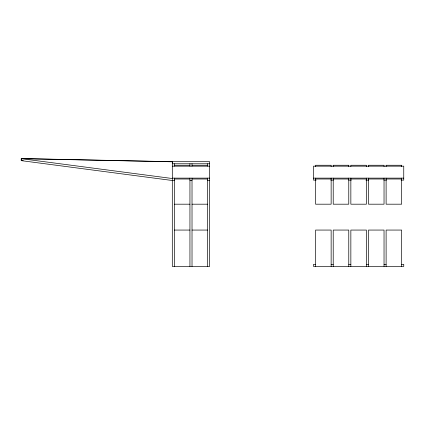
<?xml version="1.0" encoding="UTF-8"?>
<svg xmlns="http://www.w3.org/2000/svg" width="425" height="425" viewBox="0 0 425 425"><rect width="100%" height="100%" fill="white"/><g stroke="black" fill="none" stroke-linecap="round" stroke-linejoin="round"><path stroke-width="0.64" d="M209.653 163.768L172.306 163.768L172.348 161.686L209.653 161.686L209.653 266.438L172.306 266.438L172.306 161.686L21.293 158.562L21.25 160.645L172.306 180.498L174.388 180.498M174.388 165.256L189.938 165.256M192.02 165.256L207.57 165.256M172.306 166.159L209.653 166.159M172.306 178.128L209.653 178.128M313.507 178.128L403.75 178.128M174.388 179.005L189.938 179.005M192.02 179.005L207.57 179.005M315.589 179.005L331.139 179.005M333.221 179.005L348.771 179.005M350.853 179.005L366.403 179.005M368.486 179.005L384.035 179.005M386.118 179.005L401.668 179.005M316.158 180.104L313.507 180.104L313.507 166.159L403.75 166.159L403.75 180.104L401.094 180.104M330.756 180.104L333.413 180.104M348.675 180.104L351.326 180.104M365.925 180.104L368.581 180.104M383.844 180.104L386.495 180.104M189.938 180.498L192.02 180.498M207.57 180.498L209.653 180.498M174.388 204.191L189.938 204.191M192.02 204.191L207.57 204.191M174.388 230.063L189.938 230.063M192.02 230.063L207.57 230.063M315.589 264.355L313.507 264.355L313.507 266.438L403.75 266.438L403.75 264.355L401.668 264.355M331.139 264.355L333.221 264.355M348.771 264.355L350.853 264.355M366.403 264.355L368.486 264.355M384.035 264.355L386.118 264.355M23.237 160.687L21.25 160.645L21.25 158.668L172.306 161.792M21.25 158.668L172.306 178.521M401.668 166.579L401.668 165.256L386.118 165.256L386.118 166.579M401.668 178.128L401.668 204.191L386.118 204.191L386.118 178.128M401.668 266.438L401.668 230.063L386.118 230.063L386.118 266.438M384.035 166.579L384.035 165.256L368.486 165.256L368.486 166.579M384.035 178.128L384.035 204.191L368.486 204.191L368.486 178.128M384.035 266.438L384.035 230.063L368.486 230.063L368.486 266.438M366.403 166.579L366.403 165.256L350.853 165.256L350.853 166.579M366.403 178.128L366.403 204.191L350.853 204.191L350.853 178.128M366.403 266.438L366.403 230.063L350.853 230.063L350.853 266.438M348.771 166.579L348.771 165.256L333.221 165.256L333.221 166.579M348.771 178.128L348.771 204.191L333.221 204.191L333.221 178.128M348.771 266.438L348.771 230.063L333.221 230.063L333.221 266.438M331.139 166.579L331.139 165.256L315.589 165.256L315.589 166.579M331.139 178.128L331.139 204.191L315.589 204.191L315.589 178.128M331.139 266.438L331.139 230.063L315.589 230.063L315.589 266.438M207.57 163.768L207.57 166.159M207.57 178.128L207.57 266.438M192.02 163.768L192.02 166.159M192.02 178.128L192.02 266.438M189.938 163.768L189.938 166.159M189.938 178.128L189.938 266.438M174.388 163.768L174.388 166.159M174.388 178.128L174.388 266.438"/></g></svg>
